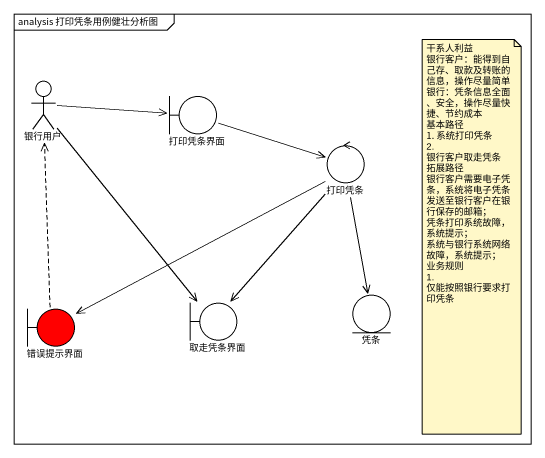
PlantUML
@startuml
mainframe analysis 打印凭条用例健壮分析图
actor 银行用户
boundary 打印凭条界面
control 打印凭条
boundary 错误提示界面 #FF0000
boundary 取走凭条界面
entity 凭条
银行用户 -right-> 打印凭条界面
银行用户 --> 取走凭条界面
打印凭条界面 -right-> 打印凭条
打印凭条 -left-> 错误提示界面
打印凭条 --> 取走凭条界面
打印凭条 --> 凭条
错误提示界面 .up.> 银行用户
note as N1
  干系人利益
  银行客户：能得到自己存、取款及转账的信息，操作尽量简单
  银行：凭条信息全面、安全，操作尽量快捷、节约成本
  基本路径
  1. 系统打印凭条
  2. 银行客户取走凭条
  拓展路径
  银行客户需要电子凭条，系统将电子凭条发送至银行客户在银行保存的邮箱；
  凭条打印系统故障，系统提示；
  系统与银行系统网络故障，系统提示；
  业务规则
  1. 仅能按照银行要求打印凭条
end note
@enduml
